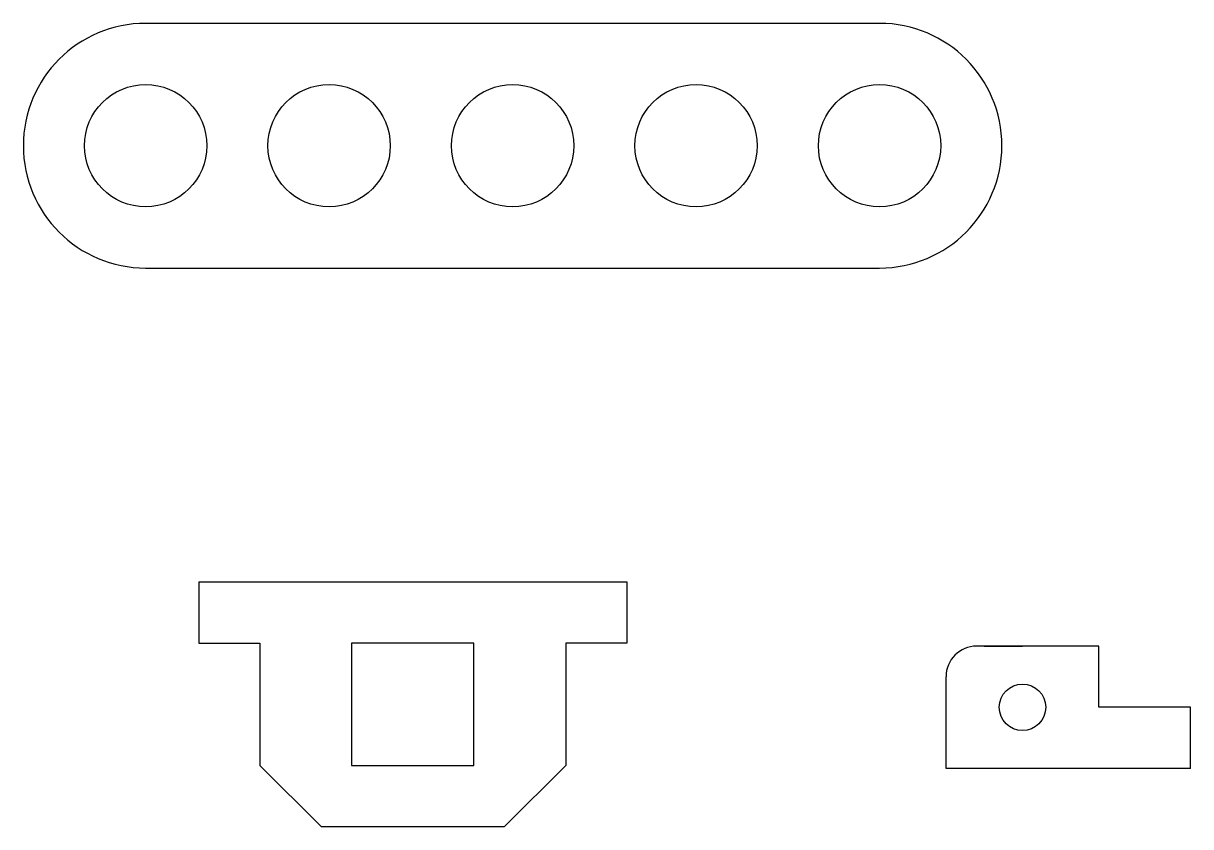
# Model space of a CAD drawing. Header units: inches. Extents: x 11.33 to 20.88, y 8.64 to 15.21.
import ezdxf

# ---------------------------------------------------------------- set-up
doc = ezdxf.new("R2010")
doc.units = ezdxf.units.IN
doc.header["$MEASUREMENT"] = 0

msp = doc.modelspace()

# ---------------------------------------------------------------- linework, layer by layer
for p, q in [((18.3324, 15.2101), (12.3324, 15.2101)), ((12.3324, 13.2101), (18.3324, 13.2101)), ((12.7663, 10.6447), (16.2663, 10.6447)), ((12.7663, 10.6447), (12.7663, 10.1447)), ((16.2663, 10.6447), (16.2663, 10.1447)), ((12.7663, 10.1447), (13.2663, 10.1447)), ((13.2663, 10.1447), (13.2663, 9.1447)), ((15.0163, 10.1447), (14.0163, 10.1447)), ((14.0163, 10.1447), (14.0163, 9.6447)), ((15.0163, 9.1447), (15.0163, 10.1447)), ((16.2663, 10.1447), (15.7663, 10.1447)), ((15.7663, 10.1447), (15.7663, 9.1447)), ((20.1259, 10.1201), (19.1259, 10.1201)), ((19.1884, 10.1201), (19.5009, 10.1201)), ((20.1259, 9.6201), (20.1259, 10.1201)), ((18.8759, 9.1201), (18.8759, 9.8701)), ((18.8759, 9.8701), (18.8759, 9.8701)), ((14.0163, 9.6447), (14.0163, 9.1447)), ((20.8759, 9.6201), (20.1259, 9.6201)), ((20.8759, 9.1201), (20.8759, 9.6201)), ((13.7663, 8.6447), (13.2663, 9.1447)), ((14.0163, 9.1447), (15.0163, 9.1447)), ((15.7663, 9.1447), (15.2663, 8.6447)), ((20.8759, 9.1201), (18.8759, 9.1201)), ((13.7663, 8.6447), (15.2663, 8.6447))]:
    msp.add_line(p, q)
for centre, radius in [((12.3324, 14.2101), 0.5), ((13.8324, 14.2101), 0.5), ((15.3324, 14.2101), 0.5), ((16.8324, 14.2101), 0.5), ((18.3324, 14.2101), 0.5), ((19.5009, 9.6201), 0.19)]:
    msp.add_circle(centre, radius)
for centre, radius, start, end in [((12.3324, 14.2101), 1, 90, 270), ((18.3324, 14.2101), 1, 270, 90), ((19.1259, 9.8701), 0.25, 90, 180)]:
    msp.add_arc(centre, radius, start, end)

doc.saveas('drawing.dxf')
